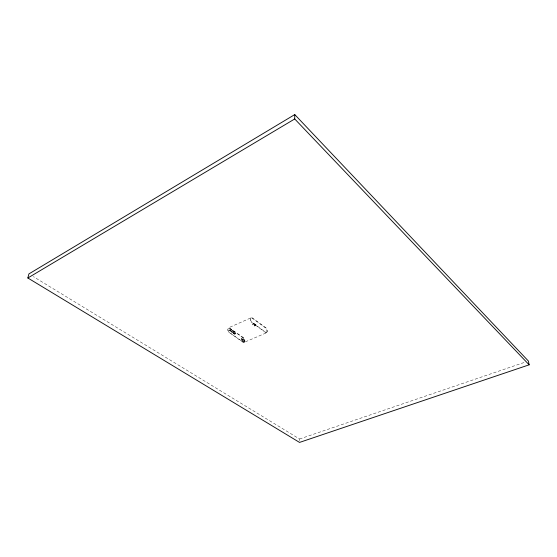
<?xml version="1.0" encoding="UTF-8"?>
<svg xmlns="http://www.w3.org/2000/svg" width="557" height="557" viewBox="0 0 557 557"><rect width="100%" height="100%" fill="white"/><g stroke="black" fill="none" stroke-linecap="round" stroke-linejoin="round"><path stroke-width="0.42" stroke-dasharray="2.79 2.09" d="M299.541 440.705L299.541 439L33.364 276.62M234.072 332.056L234.128 331.192L232.485 331.93L232.436 332.794L234.072 332.056L231.252 330.092L231.308 329.229L229.665 329.974L229.609 330.837L232.436 332.794M235.458 334.047L234.184 333.163L234.344 332.675L235.458 334.047L234.692 334.388L233.439 333.121L234.601 333.727L234.692 334.388M235.326 333.866C234.581 332.515 232.763 333.33 234.782 334.109L235.333 333.72L234.316 333.016M234.782 334.109L233.773 333.26M232.582 332.32L233.947 331.84C232.742 333.511 228.071 330.148 231.406 329.772L233.968 331.554M233.947 331.84L231.406 329.772M244.126 340.592L243.423 341.511L242.392 340.905M243.298 340.174L242.977 339.199M241.668 338.071L241.508 339.185M241.487 338.76L241.557 338.398M243.242 340.278L243.221 339.686M242.372 339.227L242.838 339.15M266.719 332.696L267.332 330.823L266.204 328.073L251.722 317.497L228.44 327.85L227.722 329.716L228.495 331.965L243.555 342.632L266.719 332.696L266.051 332.821L251.499 322.287L250.351 319.474L251.019 317.601M244.245 342.499L244.906 340.633L243.799 337.932L229.164 327.732L228.44 327.85M229.609 330.837L231.385 330.057M233.439 333.121L234.344 332.675M233.418 333.504L234.184 333.163M233.759 333.406L234.309 333.163M234.601 333.727L235.36 333.385M234.713 334.005L235.479 333.664M299.541 439L525.098 362.161M243.688 341.392L243.075 341.378M243.117 340.278L242.553 339.972M241.933 337.96L242.894 338.169M229.665 329.974L232.749 332.383L230.145 330.468M242.761 339.714L242.191 339.248L242.81 339.693M242.727 341.246L242.079 340.529M242.643 340.153L242.302 339.485M243.242 338.412L243.541 338.823M242.051 340.564L241.578 339.638M243.562 338.795L244.036 339.714M241.815 340.097L241.466 339.164M243.994 339.714L244.175 340.626M267.102 331.15L266.768 332.174L265.988 332.473L251.59 322.043C250.734 320.992 249.752 318.082 251.785 317.845L266.121 328.317L267.102 331.15M244.676 340.968L244.314 341.998L243.5 342.311L228.941 332.25C228.029 331.192 227.165 328.275 229.212 328.059L243.715 338.155L244.676 340.968M254.159 323.624L252.342 324.439L254.069 325.629L255.914 324.891L254.159 325.184L253.17 324.501L254.535 323.896L254.159 323.624M254.869 324.139L253.811 324.613L255.203 324.376L254.869 324.139M256.039 324.982L254.222 325.789L254.598 326.061L256.408 325.253L256.039 324.982"/><path stroke-width="0.84" d="M529.15 364.821L294.723 118.961L294.757 114.582L28.915 273.912L27.85 277.985L299.541 442.418L529.15 364.821L528.391 361.04L294.757 114.582M27.85 277.985L294.723 118.961"/></g></svg>
